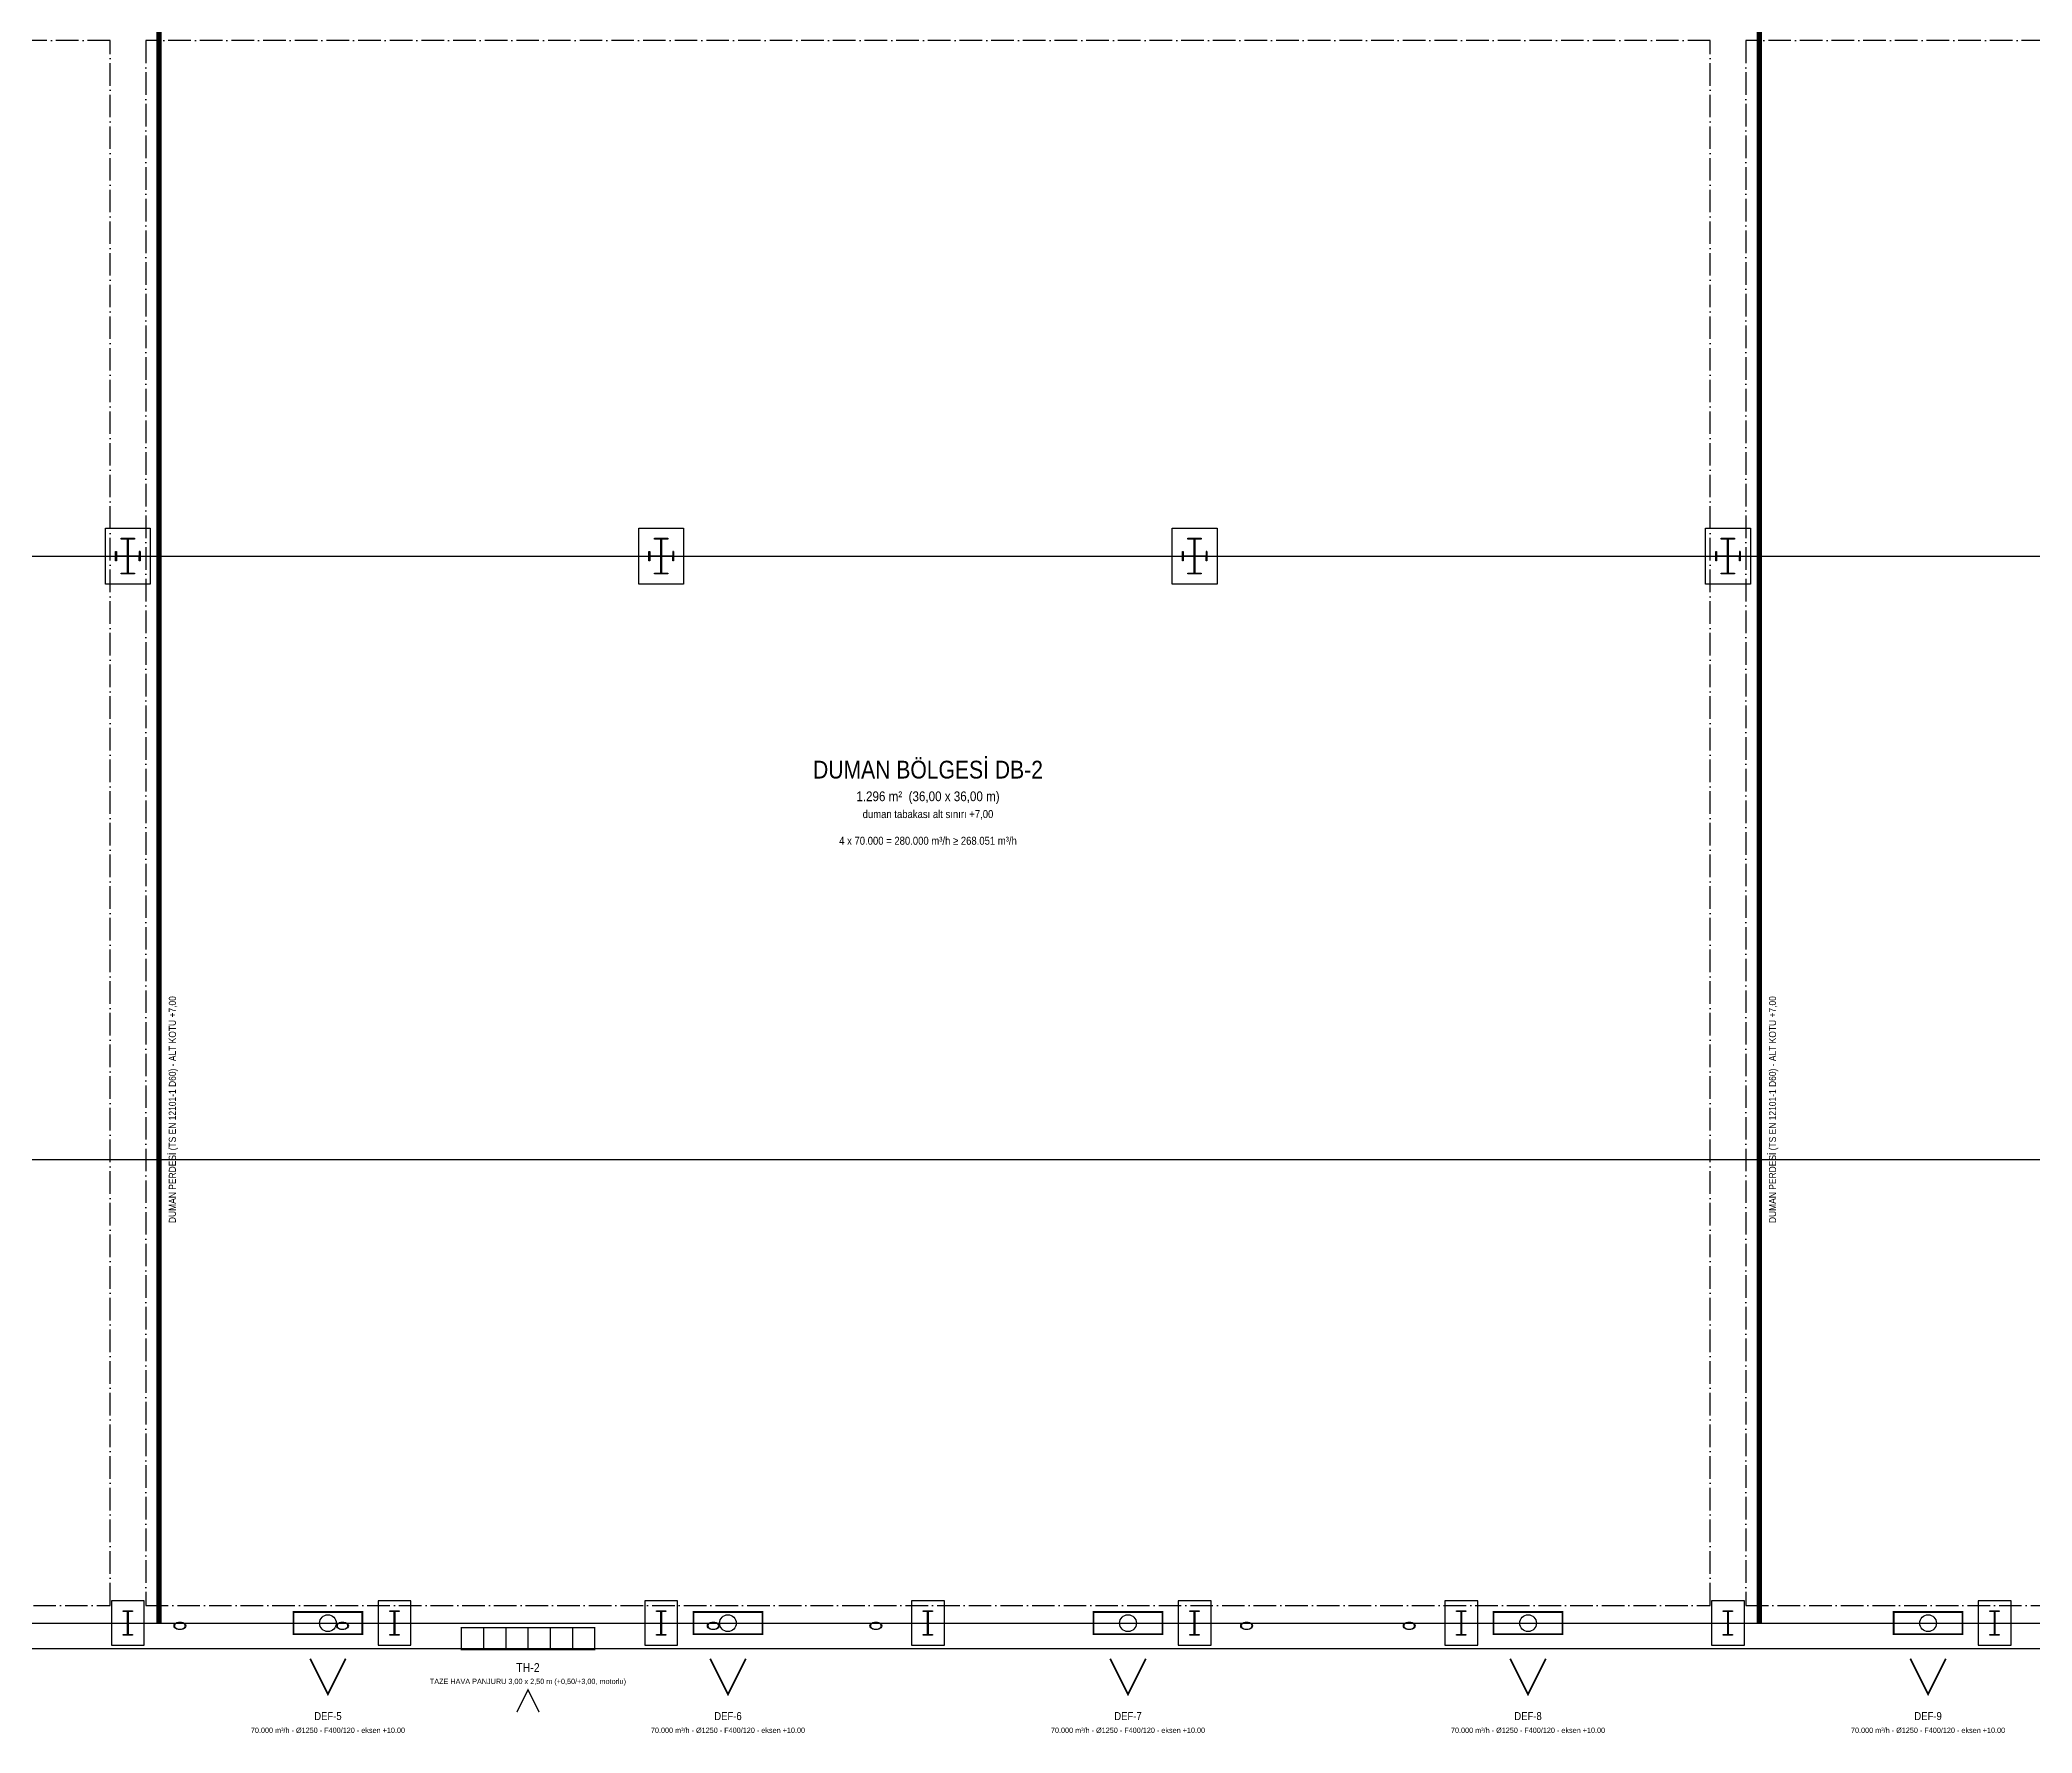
# Model space of a CAD drawing. Header units: centimetres. Extents: x 184307 to 200911, y 3888 to 16958.
# Drawn here: x 188811 to 193293, y 8009 to 11818 of the extents above; entities that cross this region are included whole.
import ezdxf
from ezdxf.enums import TextEntityAlignment as Align

# ---------------------------------------------------------------- set-up
doc = ezdxf.new("R2010")
doc.units = ezdxf.units.CM
doc.header["$LTSCALE"] = 20
doc.linetypes.add('DASHDOT', pattern=[3.556, 2.54, -0.508, 0, -0.508])
for name, color, linetype in [('ROTAS-DUMAN-BOLGE', 6, 'DASHDOT'), ('ROTAS-DUMAN-FAN', 3, 'CONTINUOUS'), ('ROTAS-DUMAN-PERDE', 1, 'CONTINUOUS'), ('ROTAS-DUMAN-TAZE', 5, 'CONTINUOUS'), ('ROTAS-DUMAN-YAZI', 7, 'CONTINUOUS'), ('ROTAS-MIMARI', 8, 'CONTINUOUS'), ('ROTAS-MIMARI-AKS', 8, 'CONTINUOUS'), ('ROTAS-MIMARI-KOLON', 8, 'CONTINUOUS')]:
    doc.layers.add(name, color=color, linetype=linetype)
doc.styles.add('ROTAS', font='arial.ttf')

msp = doc.modelspace()

# ---------------------------------------------------------------- linework, layer by layer
at = {"layer": 'ROTAS-DUMAN-BOLGE'}
for points in [[(185449, 8296), (188969, 8296), (188969, 11816), (185449, 11816)], [(189049, 8296), (192569, 8296), (192569, 11816), (189049, 11816)], [(192649, 8296), (196169, 8296), (196169, 11816), (192649, 11816)]]:
    msp.add_lwpolyline(points, close=True, dxfattribs=at)
at = {"layer": 'ROTAS-DUMAN-FAN'}
for p, q in [((189396.5, 8256), (189521.5, 8256)), ((190296.5, 8256), (190421.5, 8256)), ((191196.5, 8256), (191321.5, 8256)), ((192096.5, 8256), (192221.5, 8256)), ((192996.5, 8256), (193121.5, 8256))]:
    msp.add_line(p, q, dxfattribs=at)
at = {"layer": 'ROTAS-DUMAN-FAN', "const_width": 4}
for points in [[(189381.5, 8231), (189536.5, 8231), (189536.5, 8281), (189381.5, 8281)], [(190281.5, 8231), (190436.5, 8231), (190436.5, 8281), (190281.5, 8281)], [(191181.5, 8231), (191336.5, 8231), (191336.5, 8281), (191181.5, 8281)], [(192081.5, 8231), (192236.5, 8231), (192236.5, 8281), (192081.5, 8281)], [(192981.5, 8231), (193136.5, 8231), (193136.5, 8281), (192981.5, 8281)]]:
    msp.add_lwpolyline(points, close=True, dxfattribs=at)
for points in [[(189419, 8176), (189459, 8096), (189499, 8176)], [(190319, 8176), (190359, 8096), (190399, 8176)], [(191219, 8176), (191259, 8096), (191299, 8176)], [(192119, 8176), (192159, 8096), (192199, 8176)], [(193019, 8176), (193059, 8096), (193099, 8176)]]:
    msp.add_lwpolyline(points, dxfattribs=at)
at = {"layer": 'ROTAS-DUMAN-FAN'}
for centre in [(189459, 8256), (190359, 8256), (191259, 8256), (192159, 8256), (193059, 8256)]:
    msp.add_circle(centre, 18.8, dxfattribs=at)
at = {"layer": 'ROTAS-DUMAN-PERDE', "const_width": 12}
for points in [[(189079, 8256), (189079, 15456)], [(192679, 8256), (192679, 15456)]]:
    msp.add_lwpolyline(points, dxfattribs=at)
at = {"layer": 'ROTAS-DUMAN-TAZE'}
for p, q in [((189809, 8246), (189809, 8196)), ((189859, 8246), (189859, 8196)), ((189909, 8246), (189909, 8196)), ((189959, 8246), (189959, 8196)), ((190009, 8246), (190009, 8196))]:
    msp.add_line(p, q, dxfattribs=at)
at = {"layer": 'ROTAS-DUMAN-TAZE', "const_width": 3}
msp.add_lwpolyline([(189759, 8246), (190059, 8246), (190059, 8196), (189759, 8196)], close=True, dxfattribs=at)
msp.add_lwpolyline([(189884, 8056), (189909, 8106), (189934, 8056)], dxfattribs=at)
at = {"layer": 'ROTAS-MIMARI'}
for points in [[(188958.3, 10719.3), (189059.3, 10719.3), (189059.3, 10593.3), (188958.3, 10593.3), (188958.3, 10719.3)], [(190158.3, 10719.3), (190259.3, 10719.3), (190259.3, 10593.3), (190158.3, 10593.3), (190158.3, 10719.3)], [(191358.3, 10719.3), (191459.3, 10719.3), (191459.3, 10593.3), (191358.3, 10593.3), (191358.3, 10719.3)], [(192558.3, 10719.3), (192659.3, 10719.3), (192659.3, 10593.3), (192558.3, 10593.3), (192558.3, 10719.3)], [(184549.9, 9299), (200448.5, 9299)], [(189045.8, 8306.3), (188971.8, 8306.3), (188971.8, 8206.3), (189045.8, 8206.3), (189045.8, 8306.3)], [(189645.8, 8306.3), (189571.8, 8306.3), (189571.8, 8206.3), (189645.8, 8206.3), (189645.8, 8306.3)], [(190245.8, 8306.3), (190171.8, 8306.3), (190171.8, 8206.3), (190245.8, 8206.3), (190245.8, 8306.3)], [(190845.8, 8306.3), (190771.8, 8306.3), (190771.8, 8206.3), (190845.8, 8206.3), (190845.8, 8306.3)], [(191445.8, 8306.3), (191371.8, 8306.3), (191371.8, 8206.3), (191445.8, 8206.3), (191445.8, 8306.3)], [(192045.8, 8306.3), (191971.8, 8306.3), (191971.8, 8206.3), (192045.8, 8206.3), (192045.8, 8306.3)], [(192645.8, 8306.3), (192571.8, 8306.3), (192571.8, 8206.3), (192645.8, 8206.3), (192645.8, 8306.3)], [(193245.8, 8306.3), (193171.8, 8306.3), (193171.8, 8206.3), (193245.8, 8206.3), (193245.8, 8306.3)], [(185364.3, 8198.8), (197408.8, 8198.8)]]:
    msp.add_lwpolyline(points, dxfattribs=at)
at = {"layer": 'ROTAS-MIMARI-AKS'}
for points in [[(184958.8, 10656.3), (200258.8, 10656.3)], [(184958.8, 8256.3), (200258.8, 8256.3)]]:
    msp.add_lwpolyline(points, dxfattribs=at)
at = {"layer": 'ROTAS-MIMARI-KOLON'}
for points in [[(188993.8, 10696.3), (188993.8, 10696.3)], [(188993.8, 10696.3), (188993.8, 10696.3)], [(188993.8, 10694.3), (188993.8, 10696.3)], [(188993.8, 10696.3), (189023.8, 10696.3)], [(189008, 10694.3), (188993.8, 10694.3)], [(189008, 10618.3), (189008, 10694.3)], [(189023.8, 10694.3), (189009.5, 10694.3)], [(189009.5, 10694.3), (189009.5, 10618.3)], [(189023.8, 10696.3), (189023.8, 10694.3)], [(190193.8, 10696.3), (190193.8, 10696.3)], [(190193.8, 10696.3), (190193.8, 10696.3)], [(190193.8, 10694.3), (190193.8, 10696.3)], [(190193.8, 10696.3), (190223.8, 10696.3)], [(190208, 10694.3), (190193.8, 10694.3)], [(190208, 10618.3), (190208, 10694.3)], [(190223.8, 10694.3), (190209.5, 10694.3)], [(190209.5, 10694.3), (190209.5, 10618.3)], [(190223.8, 10696.3), (190223.8, 10694.3)], [(191393.8, 10694.3), (191393.8, 10696.3)], [(191393.8, 10696.3), (191423.8, 10696.3)], [(191408, 10694.3), (191393.8, 10694.3)], [(191408, 10618.3), (191408, 10694.3)], [(191423.8, 10694.3), (191409.5, 10694.3)], [(191409.5, 10694.3), (191409.5, 10618.3)], [(191423.8, 10696.3), (191423.8, 10694.3)], [(192593.8, 10694.3), (192593.8, 10696.3)], [(192593.8, 10696.3), (192623.8, 10696.3)], [(192608, 10694.3), (192593.8, 10694.3)], [(192608, 10618.3), (192608, 10694.3)], [(192623.8, 10694.3), (192609.5, 10694.3)], [(192609.5, 10694.3), (192609.5, 10618.3)], [(192623.8, 10696.3), (192623.8, 10694.3)], [(188981.3, 10645.8), (188981.3, 10666.8)], [(188981.3, 10666.8), (188983, 10666.8)], [(188983, 10645.8), (188981.3, 10645.8)], [(188983, 10666.8), (188983, 10656.8)], [(188983, 10656.8), (189034.6, 10656.8)], [(189034.6, 10655.7), (188983, 10655.7)], [(188983, 10655.7), (188983, 10645.8)], [(189036.3, 10666.8), (189034.6, 10666.8)], [(189034.6, 10666.8), (189034.6, 10656.8)], [(189034.6, 10645.8), (189034.6, 10655.7)], [(189036.3, 10645.8), (189034.6, 10645.8)], [(189036.3, 10666.8), (189036.3, 10645.8)], [(190181.3, 10645.8), (190181.3, 10666.8)], [(190181.3, 10666.8), (190183, 10666.8)], [(190183, 10645.8), (190181.3, 10645.8)], [(190183, 10666.8), (190183, 10656.8)], [(190183, 10656.8), (190234.6, 10656.8)], [(190234.6, 10655.7), (190183, 10655.7)], [(190183, 10655.7), (190183, 10645.8)], [(190236.3, 10666.8), (190234.6, 10666.8)], [(190234.6, 10666.8), (190234.6, 10656.8)], [(190234.6, 10645.8), (190234.6, 10655.7)], [(190236.3, 10645.8), (190234.6, 10645.8)], [(190236.3, 10666.8), (190236.3, 10645.8)], [(191381.3, 10645.8), (191381.3, 10666.8)], [(191381.3, 10666.8), (191383, 10666.8)], [(191383, 10645.8), (191381.3, 10645.8)], [(191383, 10666.8), (191383, 10656.8)], [(191383, 10656.8), (191434.6, 10656.8)], [(191434.6, 10655.7), (191383, 10655.7)], [(191383, 10655.7), (191383, 10645.8)], [(191436.3, 10666.8), (191434.6, 10666.8)], [(191434.6, 10666.8), (191434.6, 10656.8)], [(191434.6, 10645.8), (191434.6, 10655.7)], [(191436.3, 10645.8), (191434.6, 10645.8)], [(191436.3, 10666.8), (191436.3, 10645.8)], [(192581.3, 10645.8), (192581.3, 10666.8)], [(192581.3, 10666.8), (192583, 10666.8)], [(192583, 10645.8), (192581.3, 10645.8)], [(192583, 10666.8), (192583, 10656.8)], [(192583, 10656.8), (192634.6, 10656.8)], [(192634.6, 10655.7), (192583, 10655.7)], [(192583, 10655.7), (192583, 10645.8)], [(192636.3, 10666.8), (192634.6, 10666.8)], [(192634.6, 10666.8), (192634.6, 10656.8)], [(192634.6, 10645.8), (192634.6, 10655.7)], [(192636.3, 10645.8), (192634.6, 10645.8)], [(192636.3, 10666.8), (192636.3, 10645.8)], [(188993.8, 10616.3), (188993.8, 10618.3)], [(188993.8, 10618.3), (189008, 10618.3)], [(189023.8, 10616.3), (188993.8, 10616.3)], [(189009.5, 10618.3), (189023.8, 10618.3)], [(189023.8, 10618.3), (189023.8, 10616.3)], [(190193.8, 10616.3), (190193.8, 10618.3)], [(190193.8, 10618.3), (190208, 10618.3)], [(190223.8, 10616.3), (190193.8, 10616.3)], [(190209.5, 10618.3), (190223.8, 10618.3)], [(190223.8, 10618.3), (190223.8, 10616.3)], [(191393.8, 10616.3), (191393.8, 10618.3)], [(191393.8, 10618.3), (191408, 10618.3)], [(191423.8, 10616.3), (191393.8, 10616.3)], [(191409.5, 10618.3), (191423.8, 10618.3)], [(191423.8, 10618.3), (191423.8, 10616.3)], [(192593.8, 10616.3), (192593.8, 10618.3)], [(192593.8, 10618.3), (192608, 10618.3)], [(192623.8, 10616.3), (192593.8, 10616.3)], [(192609.5, 10618.3), (192623.8, 10618.3)], [(192623.8, 10618.3), (192623.8, 10616.3)], [(188998.3, 8282), (188998.3, 8283.8)], [(188998.3, 8283.8), (189019.3, 8283.8)], [(189008.2, 8282), (188998.3, 8282)], [(189008.2, 8230.5), (189008.2, 8282)], [(189019.3, 8282), (189009.3, 8282)], [(189009.3, 8282), (189009.3, 8230.5)], [(189019.3, 8283.8), (189019.3, 8282)], [(189112.7, 8250), (189113.1, 8252.2)], [(189113.1, 8247.8), (189112.7, 8250)], [(189113.8, 8250.6), (189113, 8251.4)], [(189113.1, 8252.2), (189114.5, 8254.2)], [(189114.5, 8245.8), (189113.1, 8247.8)], [(189114.1, 8252), (189113.6, 8250)], [(189113.6, 8250), (189114.1, 8248)], [(189115.3, 8253.9), (189114.1, 8252)], [(189114.1, 8248), (189115.3, 8246.1)], [(189114.5, 8254.2), (189116.6, 8256)], [(189117.2, 8255.5), (189115.3, 8253.9)], [(189116.6, 8256), (189119.3, 8257.3)], [(189119.8, 8256.8), (189117.2, 8255.5)], [(189119.3, 8257.3), (189122.5, 8258.1)], [(189122.7, 8257.6), (189119.8, 8256.8)], [(189122.5, 8258.1), (189125.9, 8258.4)], [(189125.9, 8257.8), (189122.7, 8257.6)], [(189125.9, 8258.4), (189129.3, 8258.1)], [(189129.1, 8257.6), (189125.9, 8257.8)], [(189132, 8256.8), (189129.1, 8257.6)], [(189129.3, 8258.1), (189132.5, 8257.3)], [(189134.5, 8255.5), (189132, 8256.8)], [(189132.5, 8257.3), (189135.2, 8256)], [(189138.6, 8252.2), (189134.5, 8256.3)], [(189136.5, 8253.9), (189134.5, 8255.5)], [(189135.2, 8256), (189137.3, 8254.2)], [(189137.7, 8252), (189136.5, 8253.9)], [(189136.5, 8246.1), (189137.7, 8248)], [(189137.3, 8254.2), (189138.6, 8252.2)], [(189138.6, 8247.8), (189137.3, 8245.8)], [(189138.1, 8250), (189137.7, 8252)], [(189137.7, 8248), (189138.1, 8250)], [(189138.6, 8252.2), (189139.1, 8250)], [(189139.1, 8250), (189138.6, 8247.8)], [(189478.5, 8250), (189478.9, 8252.2)], [(189478.9, 8247.8), (189478.5, 8250)], [(189479.6, 8250.6), (189478.8, 8251.4)], [(189478.9, 8252.2), (189480.3, 8254.2)], [(189480.3, 8245.8), (189478.9, 8247.8)], [(189479.8, 8252), (189479.4, 8250)], [(189479.4, 8250), (189479.8, 8248)], [(189481.1, 8253.9), (189479.8, 8252)], [(189479.8, 8248), (189481.1, 8246.1)], [(189480.3, 8254.2), (189482.4, 8256)], [(189483, 8255.5), (189481.1, 8253.9)], [(189482.4, 8256), (189485.1, 8257.3)], [(189485.6, 8256.8), (189483, 8255.5)], [(189485.1, 8257.3), (189488.3, 8258.1)], [(189488.5, 8257.6), (189485.6, 8256.8)], [(189488.3, 8258.1), (189491.7, 8258.4)], [(189491.7, 8257.8), (189488.5, 8257.6)], [(189491.7, 8258.4), (189495.1, 8258.1)], [(189494.9, 8257.6), (189491.7, 8257.8)], [(189497.8, 8256.8), (189494.9, 8257.6)], [(189495.1, 8258.1), (189498.3, 8257.3)], [(189500.3, 8255.5), (189497.8, 8256.8)], [(189498.3, 8257.3), (189501, 8256)], [(189504.4, 8252.2), (189500.3, 8256.3)], [(189502.3, 8253.9), (189500.3, 8255.5)], [(189501, 8256), (189503.1, 8254.2)], [(189503.5, 8252), (189502.3, 8253.9)], [(189502.3, 8246.1), (189503.5, 8248)], [(189503.1, 8254.2), (189504.4, 8252.2)], [(189504.4, 8247.8), (189503.1, 8245.8)], [(189503.9, 8250), (189503.5, 8252)], [(189503.5, 8248), (189503.9, 8250)], [(189504.4, 8252.2), (189504.9, 8250)], [(189504.9, 8250), (189504.4, 8247.8)], [(189598.3, 8282), (189598.3, 8283.8)], [(189598.3, 8283.8), (189619.3, 8283.8)], [(189608.2, 8282), (189598.3, 8282)], [(189608.2, 8230.5), (189608.2, 8282)], [(189619.3, 8282), (189609.3, 8282)], [(189609.3, 8282), (189609.3, 8230.5)], [(189619.3, 8283.8), (189619.3, 8282)], [(190198.3, 8282), (190198.3, 8283.8)], [(190198.3, 8283.8), (190219.3, 8283.8)], [(190208.2, 8282), (190198.3, 8282)], [(190208.2, 8230.5), (190208.2, 8282)], [(190219.3, 8282), (190209.3, 8282)], [(190209.3, 8282), (190209.3, 8230.5)], [(190219.3, 8283.8), (190219.3, 8282)], [(190312.7, 8250), (190313.1, 8252.2)], [(190313.1, 8247.8), (190312.7, 8250)], [(190313.8, 8250.6), (190313, 8251.4)], [(190313.1, 8252.2), (190314.5, 8254.2)], [(190314.5, 8245.8), (190313.1, 8247.8)], [(190314.1, 8252), (190313.6, 8250)], [(190313.6, 8250), (190314.1, 8248)], [(190315.3, 8253.9), (190314.1, 8252)], [(190314.1, 8248), (190315.3, 8246.1)], [(190314.5, 8254.2), (190316.6, 8256)], [(190317.2, 8255.5), (190315.3, 8253.9)], [(190316.6, 8256), (190319.3, 8257.3)], [(190319.8, 8256.8), (190317.2, 8255.5)], [(190319.3, 8257.3), (190322.5, 8258.1)], [(190322.7, 8257.6), (190319.8, 8256.8)], [(190322.5, 8258.1), (190325.9, 8258.4)], [(190325.9, 8257.8), (190322.7, 8257.6)], [(190325.9, 8258.4), (190329.3, 8258.1)], [(190329.1, 8257.6), (190325.9, 8257.8)], [(190332, 8256.8), (190329.1, 8257.6)], [(190329.3, 8258.1), (190332.5, 8257.3)], [(190334.5, 8255.5), (190332, 8256.8)], [(190332.5, 8257.3), (190335.2, 8256)], [(190338.6, 8252.2), (190334.5, 8256.3)], [(190336.5, 8253.9), (190334.5, 8255.5)], [(190335.2, 8256), (190337.3, 8254.2)], [(190337.7, 8252), (190336.5, 8253.9)], [(190336.5, 8246.1), (190337.7, 8248)], [(190337.3, 8254.2), (190338.6, 8252.2)], [(190338.6, 8247.8), (190337.3, 8245.8)], [(190338.1, 8250), (190337.7, 8252)], [(190337.7, 8248), (190338.1, 8250)], [(190338.6, 8252.2), (190339.1, 8250)], [(190339.1, 8250), (190338.6, 8247.8)], [(190678.5, 8250), (190678.9, 8252.2)], [(190678.9, 8247.8), (190678.5, 8250)], [(190679.6, 8250.6), (190678.8, 8251.4)], [(190678.9, 8252.2), (190680.3, 8254.2)], [(190680.3, 8245.8), (190678.9, 8247.8)], [(190679.8, 8252), (190679.4, 8250)], [(190679.4, 8250), (190679.8, 8248)], [(190681.1, 8253.9), (190679.8, 8252)], [(190679.8, 8248), (190681.1, 8246.1)], [(190680.3, 8254.2), (190682.4, 8256)], [(190683, 8255.5), (190681.1, 8253.9)], [(190682.4, 8256), (190685.1, 8257.3)], [(190685.6, 8256.8), (190683, 8255.5)], [(190685.1, 8257.3), (190688.3, 8258.1)], [(190688.5, 8257.6), (190685.6, 8256.8)], [(190688.3, 8258.1), (190691.7, 8258.4)], [(190691.7, 8257.8), (190688.5, 8257.6)], [(190691.7, 8258.4), (190695.1, 8258.1)], [(190694.9, 8257.6), (190691.7, 8257.8)], [(190697.8, 8256.8), (190694.9, 8257.6)], [(190695.1, 8258.1), (190698.3, 8257.3)], [(190700.3, 8255.5), (190697.8, 8256.8)], [(190698.3, 8257.3), (190701, 8256)], [(190704.4, 8252.2), (190700.3, 8256.3)], [(190702.3, 8253.9), (190700.3, 8255.5)], [(190701, 8256), (190703.1, 8254.2)], [(190703.5, 8252), (190702.3, 8253.9)], [(190702.3, 8246.1), (190703.5, 8248)], [(190703.1, 8254.2), (190704.4, 8252.2)], [(190704.4, 8247.8), (190703.1, 8245.8)], [(190703.9, 8250), (190703.5, 8252)], [(190703.5, 8248), (190703.9, 8250)], [(190704.4, 8252.2), (190704.9, 8250)], [(190704.9, 8250), (190704.4, 8247.8)], [(190798.3, 8283.8), (190798.3, 8283.8)], [(190798.3, 8283.8), (190798.3, 8283.8)], [(190798.3, 8282), (190798.3, 8283.8)], [(190798.3, 8283.8), (190819.3, 8283.8)], [(190808.2, 8282), (190798.3, 8282)], [(190798.3, 8281.9), (190798.3, 8282)], [(190808.2, 8230.5), (190808.2, 8282)], [(190819.3, 8282), (190809.3, 8282)], [(190809.3, 8282), (190809.3, 8230.5)], [(190819.3, 8283.8), (190819.3, 8282)], [(191398.3, 8282), (191398.3, 8283.8)], [(191398.3, 8283.8), (191419.3, 8283.8)], [(191408.2, 8282), (191398.3, 8282)], [(191408.2, 8230.5), (191408.2, 8282)], [(191419.3, 8282), (191409.3, 8282)], [(191409.3, 8282), (191409.3, 8230.5)], [(191419.3, 8283.8), (191419.3, 8282)], [(191512.7, 8250), (191513.1, 8252.2)], [(191513.1, 8247.8), (191512.7, 8250)], [(191513.8, 8250.6), (191513, 8251.4)], [(191513.1, 8252.2), (191514.5, 8254.2)], [(191514.5, 8245.8), (191513.1, 8247.8)], [(191514.1, 8252), (191513.6, 8250)], [(191513.6, 8250), (191514.1, 8248)], [(191515.3, 8253.9), (191514.1, 8252)], [(191514.1, 8248), (191515.3, 8246.1)], [(191514.5, 8254.2), (191516.6, 8256)], [(191517.2, 8255.5), (191515.3, 8253.9)], [(191516.6, 8256), (191519.3, 8257.3)], [(191519.8, 8256.8), (191517.2, 8255.5)], [(191519.3, 8257.3), (191522.5, 8258.1)], [(191522.7, 8257.6), (191519.8, 8256.8)], [(191522.5, 8258.1), (191525.9, 8258.4)], [(191525.9, 8257.8), (191522.7, 8257.6)], [(191525.9, 8258.4), (191529.3, 8258.1)], [(191529.1, 8257.6), (191525.9, 8257.8)], [(191532, 8256.8), (191529.1, 8257.6)], [(191529.3, 8258.1), (191532.5, 8257.3)], [(191534.5, 8255.5), (191532, 8256.8)], [(191532.5, 8257.3), (191535.2, 8256)], [(191538.6, 8252.2), (191534.5, 8256.3)], [(191536.5, 8253.9), (191534.5, 8255.5)], [(191535.2, 8256), (191537.3, 8254.2)], [(191537.7, 8252), (191536.5, 8253.9)], [(191536.5, 8246.1), (191537.7, 8248)], [(191537.3, 8254.2), (191538.6, 8252.2)], [(191538.6, 8247.8), (191537.3, 8245.8)], [(191538.1, 8250), (191537.7, 8252)], [(191537.7, 8248), (191538.1, 8250)], [(191538.6, 8252.2), (191538.6, 8252.2)], [(191538.6, 8252.2), (191539.1, 8250)], [(191539.1, 8250), (191538.6, 8247.8)], [(191878.5, 8250), (191878.9, 8252.2)], [(191878.9, 8247.8), (191878.5, 8250)], [(191879.6, 8250.6), (191878.8, 8251.4)], [(191878.9, 8252.2), (191880.3, 8254.2)], [(191880.3, 8245.8), (191878.9, 8247.8)], [(191879.8, 8252), (191879.4, 8250)], [(191879.4, 8250), (191879.8, 8248)], [(191881.1, 8253.9), (191879.8, 8252)], [(191879.8, 8248), (191881.1, 8246.1)], [(191880.3, 8254.2), (191882.4, 8256)], [(191883, 8255.5), (191881.1, 8253.9)], [(191882.4, 8256), (191885.1, 8257.3)], [(191885.6, 8256.8), (191883, 8255.5)], [(191885.1, 8257.3), (191888.3, 8258.1)], [(191888.5, 8257.6), (191885.6, 8256.8)], [(191888.3, 8258.1), (191891.7, 8258.4)], [(191891.7, 8257.8), (191888.5, 8257.6)], [(191891.7, 8258.4), (191895.1, 8258.1)], [(191894.9, 8257.6), (191891.7, 8257.8)], [(191897.8, 8256.8), (191894.9, 8257.6)], [(191895.1, 8258.1), (191898.3, 8257.3)], [(191900.3, 8255.5), (191897.8, 8256.8)], [(191898.3, 8257.3), (191901, 8256)], [(191904.4, 8252.2), (191900.3, 8256.3)], [(191902.3, 8253.9), (191900.3, 8255.5)], [(191901, 8256), (191903.1, 8254.2)], [(191903.5, 8252), (191902.3, 8253.9)], [(191902.3, 8246.1), (191903.5, 8248)], [(191903.1, 8254.2), (191904.4, 8252.2)], [(191904.4, 8247.8), (191903.1, 8245.8)], [(191903.9, 8250), (191903.5, 8252)], [(191903.5, 8248), (191903.9, 8250)], [(191904.4, 8252.2), (191904.9, 8250)], [(191904.9, 8250), (191904.4, 8247.8)], [(191998.3, 8282), (191998.3, 8283.8)], [(191998.3, 8283.8), (192019.3, 8283.8)], [(192008.2, 8282), (191998.3, 8282)], [(192008.2, 8230.5), (192008.2, 8282)], [(192019.3, 8282), (192009.3, 8282)], [(192009.3, 8282), (192009.3, 8230.5)], [(192019.3, 8283.8), (192019.3, 8282)], [(192598.3, 8283.8), (192598.3, 8283.8)], [(192598.3, 8283.8), (192598.3, 8283.8)], [(192598.3, 8282), (192598.3, 8283.8)], [(192598.3, 8283.8), (192619.3, 8283.8)], [(192608.2, 8282), (192598.3, 8282)], [(192608.2, 8230.5), (192608.2, 8282)], [(192619.3, 8282), (192609.3, 8282)], [(192609.3, 8282), (192609.3, 8230.5)], [(192619.3, 8283.8), (192619.3, 8282)], [(193198.3, 8282), (193198.3, 8283.8)], [(193198.3, 8283.8), (193219.3, 8283.8)], [(193208.2, 8282), (193198.3, 8282)], [(193208.2, 8230.5), (193208.2, 8282)], [(193219.3, 8282), (193209.3, 8282)], [(193209.3, 8282), (193209.3, 8230.5)], [(193219.3, 8283.8), (193219.3, 8282)], [(188998.3, 8228.8), (188998.3, 8230.5)], [(188998.3, 8230.5), (189008.2, 8230.5)], [(189019.3, 8228.8), (188998.3, 8228.8)], [(189009.3, 8230.5), (189019.3, 8230.5)], [(189019.3, 8230.5), (189019.3, 8228.8)], [(189116.6, 8244.1), (189114.5, 8245.8)], [(189115.3, 8246.1), (189117.2, 8244.5)], [(189119.3, 8242.7), (189116.6, 8244.1)], [(189117.2, 8244.5), (189119.8, 8243.2)], [(189122.5, 8241.9), (189119.3, 8242.7)], [(189119.8, 8243.2), (189122.7, 8242.5)], [(189122.5, 8241.9), (189121.6, 8242.8)], [(189125.9, 8241.6), (189122.5, 8241.9)], [(189122.7, 8242.5), (189125.9, 8242.2)], [(189125.9, 8242.2), (189129.1, 8242.5)], [(189129.3, 8241.9), (189125.9, 8241.6)], [(189129.1, 8242.5), (189132, 8243.2)], [(189132.5, 8242.7), (189129.3, 8241.9)], [(189132, 8243.2), (189134.5, 8244.5)], [(189135.2, 8244.1), (189132.5, 8242.7)], [(189134.5, 8244.5), (189136.5, 8246.1)], [(189137.3, 8245.8), (189135.2, 8244.1)], [(189482.4, 8244.1), (189480.3, 8245.8)], [(189481.1, 8246.1), (189483, 8244.5)], [(189485.1, 8242.7), (189482.4, 8244.1)], [(189483, 8244.5), (189485.6, 8243.2)], [(189488.3, 8241.9), (189485.1, 8242.7)], [(189485.6, 8243.2), (189488.5, 8242.5)], [(189488.3, 8241.9), (189487.4, 8242.8)], [(189491.7, 8241.6), (189488.3, 8241.9)], [(189488.5, 8242.5), (189491.7, 8242.2)], [(189491.7, 8242.2), (189494.9, 8242.5)], [(189495.1, 8241.9), (189491.7, 8241.6)], [(189494.9, 8242.5), (189497.8, 8243.2)], [(189498.3, 8242.7), (189495.1, 8241.9)], [(189497.8, 8243.2), (189500.3, 8244.5)], [(189501, 8244.1), (189498.3, 8242.7)], [(189500.3, 8244.5), (189502.3, 8246.1)], [(189503.1, 8245.8), (189501, 8244.1)], [(189598.3, 8228.8), (189598.3, 8230.5)], [(189598.3, 8230.5), (189608.2, 8230.5)], [(189619.3, 8228.8), (189598.3, 8228.8)], [(189609.3, 8230.5), (189619.3, 8230.5)], [(189619.3, 8230.5), (189619.3, 8228.8)], [(190198.3, 8228.8), (190198.3, 8230.5)], [(190198.3, 8230.5), (190208.2, 8230.5)], [(190219.3, 8228.8), (190198.3, 8228.8)], [(190209.3, 8230.5), (190219.3, 8230.5)], [(190219.3, 8230.5), (190219.3, 8228.8)], [(190316.6, 8244.1), (190314.5, 8245.8)], [(190315.3, 8246.1), (190317.2, 8244.5)], [(190319.3, 8242.7), (190316.6, 8244.1)], [(190317.2, 8244.5), (190319.8, 8243.2)], [(190322.5, 8241.9), (190319.3, 8242.7)], [(190319.8, 8243.2), (190322.7, 8242.5)], [(190322.5, 8241.9), (190321.6, 8242.8)], [(190325.9, 8241.6), (190322.5, 8241.9)], [(190322.7, 8242.5), (190325.9, 8242.2)], [(190325.9, 8242.2), (190329.1, 8242.5)], [(190329.3, 8241.9), (190325.9, 8241.6)], [(190329.1, 8242.5), (190332, 8243.2)], [(190332.5, 8242.7), (190329.3, 8241.9)], [(190332, 8243.2), (190334.5, 8244.5)], [(190335.2, 8244.1), (190332.5, 8242.7)], [(190334.5, 8244.5), (190336.5, 8246.1)], [(190337.3, 8245.8), (190335.2, 8244.1)], [(190682.4, 8244.1), (190680.3, 8245.8)], [(190681.1, 8246.1), (190683, 8244.5)], [(190685.1, 8242.7), (190682.4, 8244.1)], [(190683, 8244.5), (190685.6, 8243.2)], [(190688.3, 8241.9), (190685.1, 8242.7)], [(190685.6, 8243.2), (190688.5, 8242.5)], [(190688.3, 8241.9), (190687.4, 8242.8)], [(190691.7, 8241.6), (190688.3, 8241.9)], [(190688.5, 8242.5), (190691.7, 8242.2)], [(190691.7, 8242.2), (190694.9, 8242.5)], [(190695.1, 8241.9), (190691.7, 8241.6)], [(190694.9, 8242.5), (190697.8, 8243.2)], [(190698.3, 8242.7), (190695.1, 8241.9)], [(190697.8, 8243.2), (190700.3, 8244.5)], [(190701, 8244.1), (190698.3, 8242.7)], [(190700.3, 8244.5), (190702.3, 8246.1)], [(190703.1, 8245.8), (190701, 8244.1)], [(190798.3, 8228.8), (190798.3, 8230.5)], [(190798.3, 8230.5), (190808.2, 8230.5)], [(190819.3, 8228.8), (190798.3, 8228.8)], [(190809.3, 8230.5), (190819.3, 8230.5)], [(190819.3, 8230.5), (190819.3, 8228.8)], [(191398.3, 8228.8), (191398.3, 8230.5)], [(191398.3, 8230.5), (191408.2, 8230.5)], [(191419.3, 8228.8), (191398.3, 8228.8)], [(191409.3, 8230.5), (191419.3, 8230.5)], [(191419.3, 8230.5), (191419.3, 8228.8)], [(191516.6, 8244.1), (191514.5, 8245.8)], [(191515.3, 8246.1), (191517.2, 8244.5)], [(191519.3, 8242.7), (191516.6, 8244.1)], [(191517.2, 8244.5), (191519.8, 8243.2)], [(191522.5, 8241.9), (191519.3, 8242.7)], [(191519.8, 8243.2), (191522.7, 8242.5)], [(191522.5, 8241.9), (191521.6, 8242.8)], [(191525.9, 8241.6), (191522.5, 8241.9)], [(191522.7, 8242.5), (191525.9, 8242.2)], [(191525.9, 8242.2), (191529.1, 8242.5)], [(191529.3, 8241.9), (191525.9, 8241.6)], [(191529.1, 8242.5), (191532, 8243.2)], [(191532.5, 8242.7), (191529.3, 8241.9)], [(191532, 8243.2), (191534.5, 8244.5)], [(191535.2, 8244.1), (191532.5, 8242.7)], [(191534.5, 8244.5), (191536.5, 8246.1)], [(191537.3, 8245.8), (191535.2, 8244.1)], [(191882.4, 8244.1), (191880.3, 8245.8)], [(191881.1, 8246.1), (191883, 8244.5)], [(191885.1, 8242.7), (191882.4, 8244.1)], [(191883, 8244.5), (191885.6, 8243.2)], [(191888.3, 8241.9), (191885.1, 8242.7)], [(191885.6, 8243.2), (191888.5, 8242.5)], [(191888.3, 8241.9), (191887.4, 8242.8)], [(191891.7, 8241.6), (191888.3, 8241.9)], [(191888.5, 8242.5), (191891.7, 8242.2)], [(191891.7, 8242.2), (191894.9, 8242.5)], [(191895.1, 8241.9), (191891.7, 8241.6)], [(191894.9, 8242.5), (191897.8, 8243.2)], [(191898.3, 8242.7), (191895.1, 8241.9)], [(191897.8, 8243.2), (191900.3, 8244.5)], [(191901, 8244.1), (191898.3, 8242.7)], [(191900.3, 8244.5), (191902.3, 8246.1)], [(191903.1, 8245.8), (191901, 8244.1)], [(191998.3, 8228.8), (191998.3, 8230.5)], [(191998.3, 8230.5), (192008.2, 8230.5)], [(192019.3, 8228.8), (191998.3, 8228.8)], [(192009.3, 8230.5), (192019.3, 8230.5)], [(192019.3, 8230.5), (192019.3, 8228.8)], [(192598.3, 8228.8), (192598.3, 8230.5)], [(192598.3, 8230.5), (192608.2, 8230.5)], [(192619.3, 8228.8), (192598.3, 8228.8)], [(192609.3, 8230.5), (192619.3, 8230.5)], [(192619.3, 8230.5), (192619.3, 8228.8)], [(193198.3, 8228.8), (193198.3, 8230.5)], [(193198.3, 8230.5), (193208.2, 8230.5)], [(193219.3, 8228.8), (193198.3, 8228.8)], [(193209.3, 8230.5), (193219.3, 8230.5)], [(193219.3, 8230.5), (193219.3, 8228.8)]]:
    msp.add_lwpolyline(points, dxfattribs=at)

# ---------------------------------------------------------------- texts
at = {"layer": 'ROTAS-DUMAN-FAN', "style": 'ROTAS', "width": 0.85}
msp.add_text('4 x 70.000 = 280.000 m³/h ≥ 268.051 m³/h', height=18, dxfattribs=at).set_placement((190809, 10016), align=Align.MIDDLE_CENTER)
for s, height, p in [('DEF-5', 18, (189459, 8056)), ('DEF-6', 18, (190359, 8056)), ('DEF-7', 18, (191259, 8056)), ('DEF-8', 18, (192159, 8056)), ('DEF-9', 18, (193059, 8056)), ('70.000 m³/h - Ø1250 - F400/120 - eksen +10.00', 12, (189459, 8021)), ('70.000 m³/h - Ø1250 - F400/120 - eksen +10.00', 12, (190359, 8021)), ('70.000 m³/h - Ø1250 - F400/120 - eksen +10.00', 12, (191259, 8021)), ('70.000 m³/h - Ø1250 - F400/120 - eksen +10.00', 12, (192159, 8021)), ('70.000 m³/h - Ø1250 - F400/120 - eksen +10.00', 12, (193059, 8021))]:
    msp.add_text(s, height=height, dxfattribs=at).set_placement(p, align=Align.TOP_CENTER)
at = {"layer": 'ROTAS-DUMAN-PERDE', "style": 'ROTAS', "width": 0.85}
for p in [(189109, 9156), (192709, 9156)]:
    msp.add_text('DUMAN PERDESİ (TS EN 12101-1 D60) - ALT KOTU +7,00', height=16, rotation=90, dxfattribs=at).set_placement(p, align=Align.MIDDLE_LEFT)
at = {"layer": 'ROTAS-DUMAN-TAZE', "style": 'ROTAS', "width": 0.85}
for s, height, p in [('TH-2', 20, (189909, 8166)), ('TAZE HAVA PANJURU 3,00 x 2,50 m (+0,50/+3,00, motorlu)', 12, (189909, 8131))]:
    msp.add_text(s, height=height, dxfattribs=at).set_placement(p, align=Align.TOP_CENTER)
at = {"layer": 'ROTAS-DUMAN-YAZI', "style": 'ROTAS', "width": 0.85}
for s, height, p in [('DUMAN BÖLGESİ DB-2', 40, (190809, 10176)), ('1.296 m²  (36,00 x 36,00 m)', 22, (190809, 10116)), ('duman tabakası alt sınırı +7,00', 18, (190809, 10076))]:
    msp.add_text(s, height=height, dxfattribs=at).set_placement(p, align=Align.MIDDLE_CENTER)

doc.saveas('drawing.dxf')
